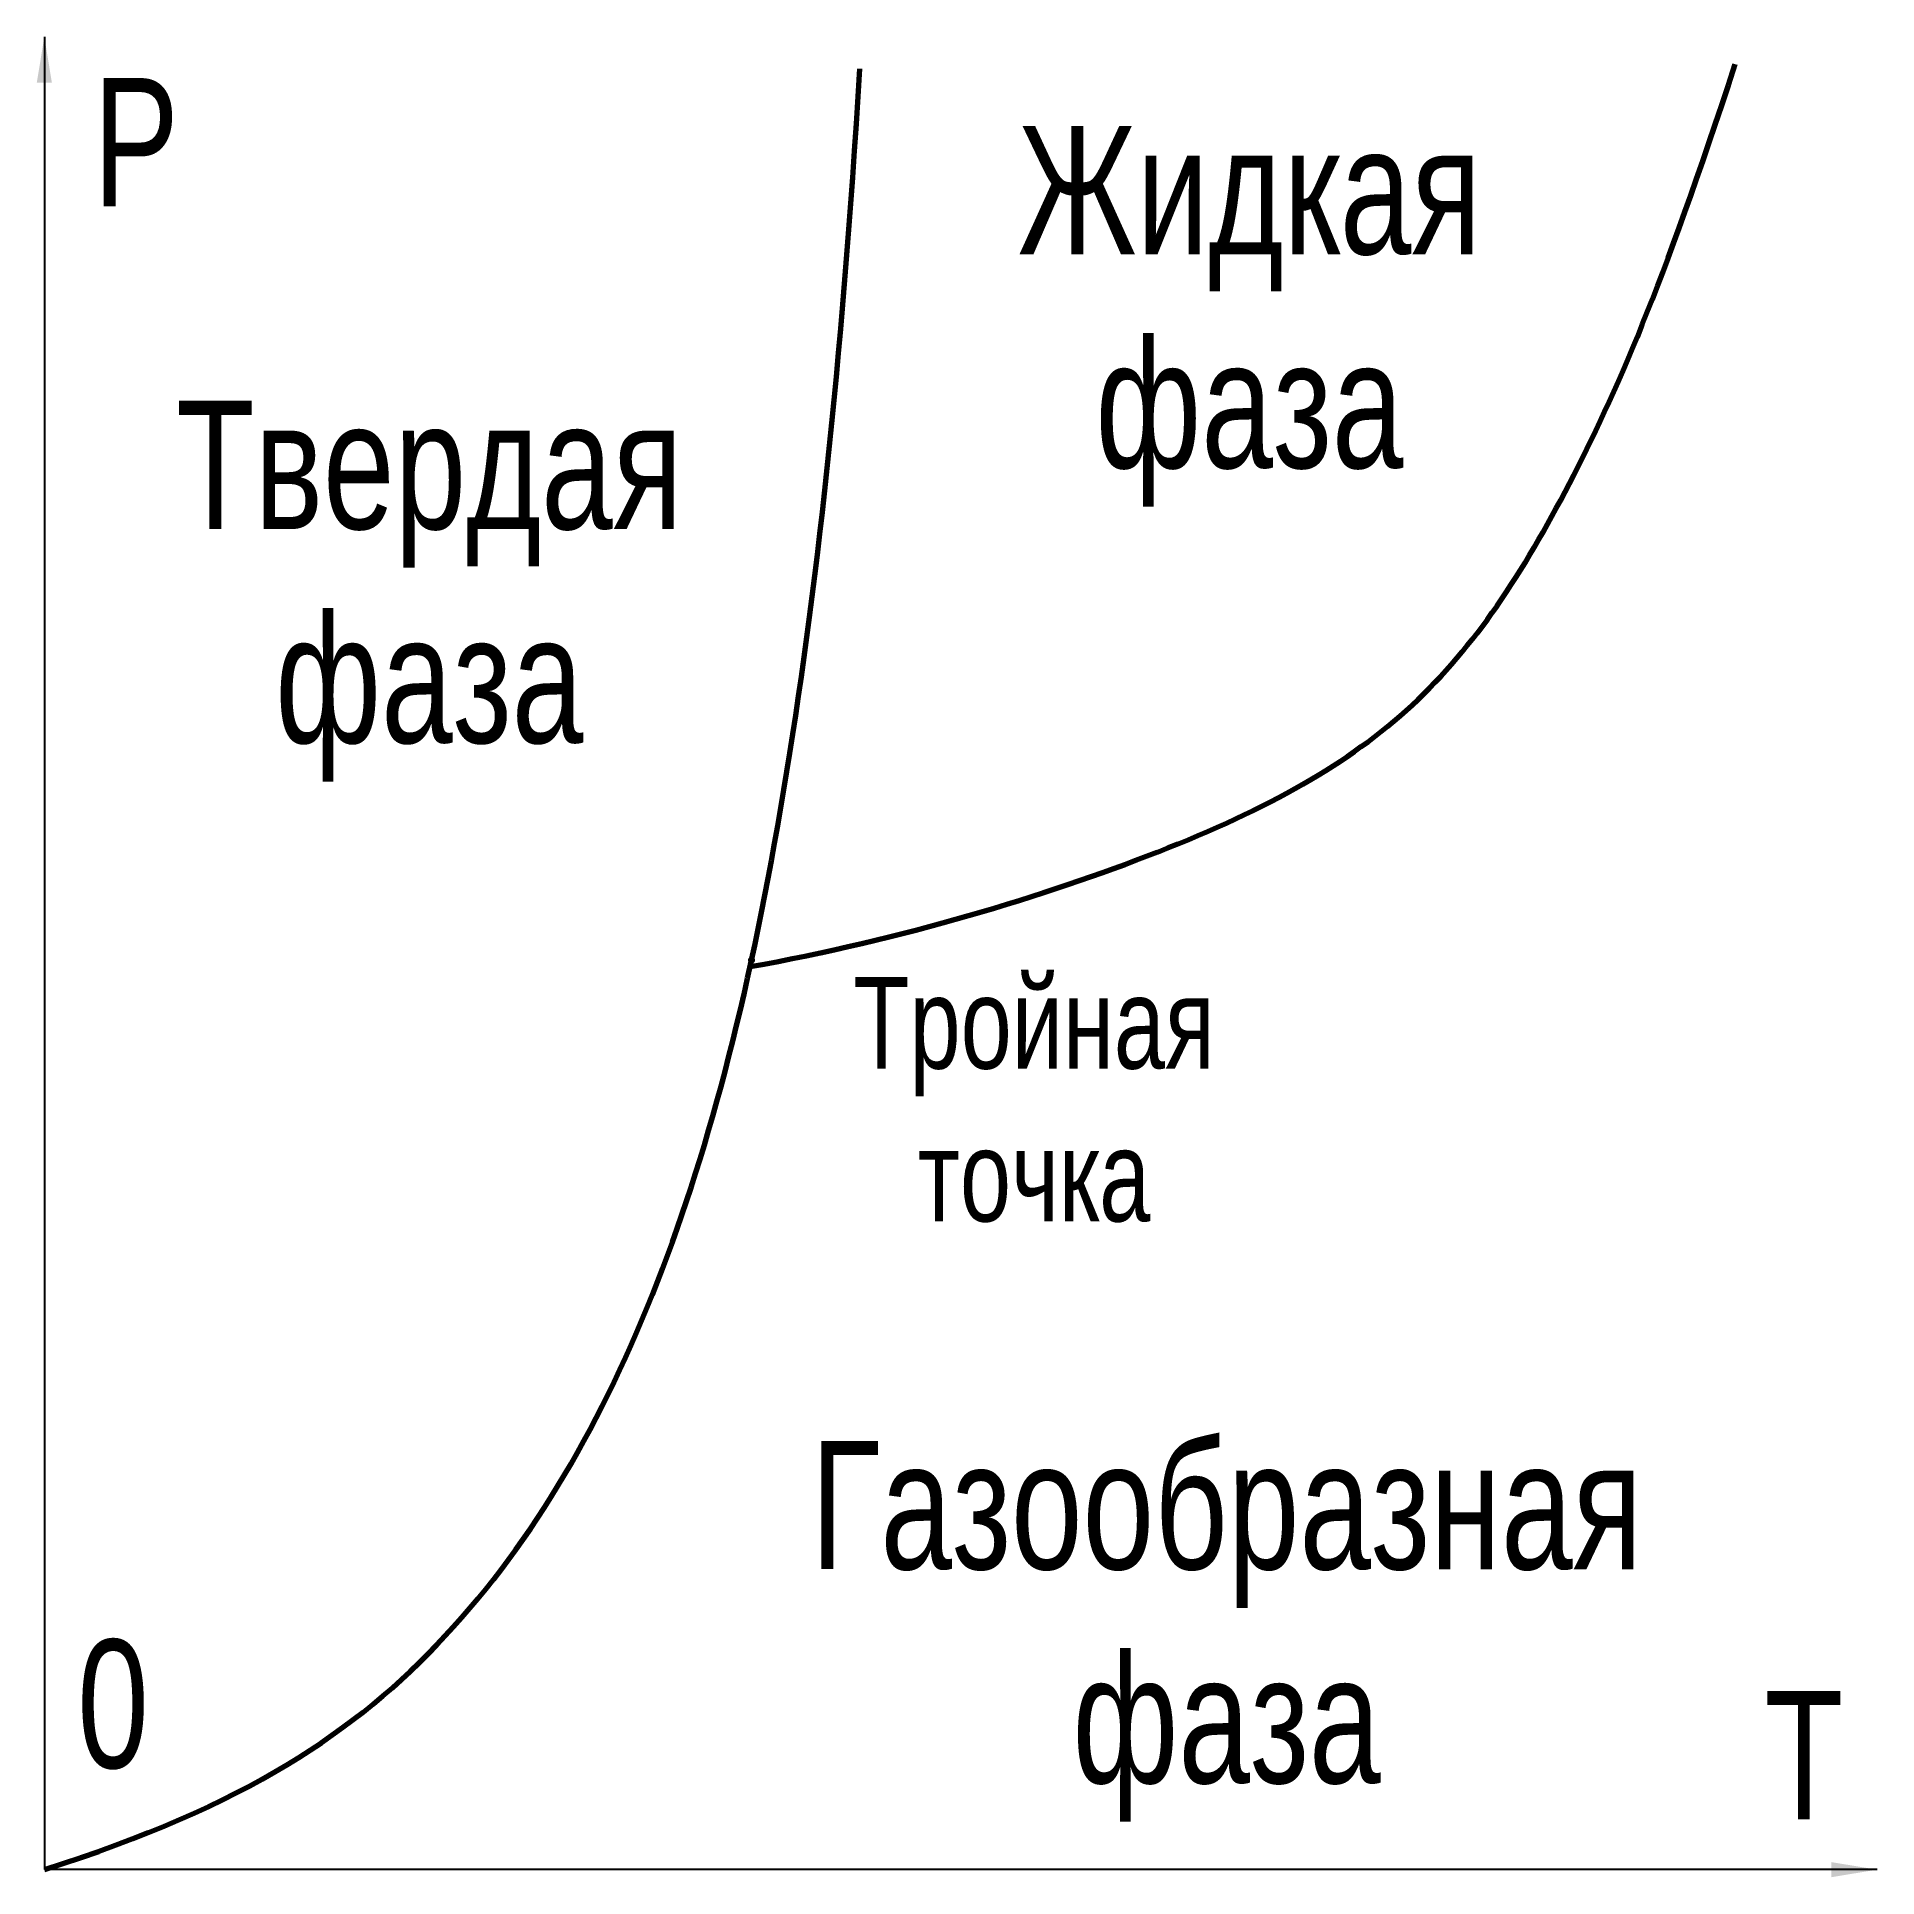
# Model space of a CAD drawing. Header units: millimetres. Extents: x 0 to 100, y 0 to 100.
import ezdxf

# ---------------------------------------------------------------- set-up
doc = ezdxf.new("R2010")
doc.units = ezdxf.units.MM
doc.layers.get('0').update_dxf_attribs({"linetype": 'CONTINUOUS', "lineweight": 0})
doc.styles.get("Standard").update_dxf_attribs({"font": 'txt', "width": 0.75})
doc.dimstyles.get("Standard").update_dxf_attribs({"dimtxt": 2.5, "dimasz": 2.5, "dimexe": 1.25, "dimexo": 0.625, "dimtad": 1, "dimtxsty": 'Standard', "dimcen": 2.5, "dimadec": 0, "dimazin": 0, "dimtfac": 1, "dimtmove": 0, "dimatfit": 3, "dimfxl": 1, "dimarcsym": 0})

msp = doc.modelspace()

# ---------------------------------------------------------------- linework, layer by layer
at = {"lineweight": 70}
for points in [[(38.51, 49.27), (46.75, 50.75), (62.5, 55.5), (75.5, 62.75), (83.25, 74.75), (88.25, 86.25), (92.25, 98.5)], [(0, 0), (11, 3.5), (23, 11.5), (34.25, 31), (40.75, 57), (43.5, 82), (44.5, 98.25)]]:
    msp.add_open_spline(points, degree=3, dxfattribs=at)
at = {"lineweight": 211}
msp.add_point((38.59, 49.63), dxfattribs=at)

# ---------------------------------------------------------------- texts
at = {"lineweight": 50, "char_height": 7, "width": 100, "attachment_point": 5}
for s, insert in [('P', (5, 94.25)), ('Жидкая\\Pфаза', (65.75, 84.75)), ('Твердая\\Pфаза', (21, 69.75)), ('Газообразная\\Pфаза', (64.5, 13)), ('0', (3.75, 9)), ('T', (96, 6.25))]:
    msp.add_mtext(s, dxfattribs=dict(at, insert=insert))
at = {"lineweight": 30, "insert": (54, 42), "char_height": 5, "width": 100, "attachment_point": 5}
msp.add_mtext('Тройная\\Pточка', dxfattribs=at)

# ---------------------------------------------------------------- leaders
at = {"lineweight": 70}
for points in [[(0, 100), (0, 0)], [(100, 0), (0, 0)]]:
    msp.add_leader(points, dimstyle='Standard', dxfattribs=at)

doc.saveas('drawing.dxf')
